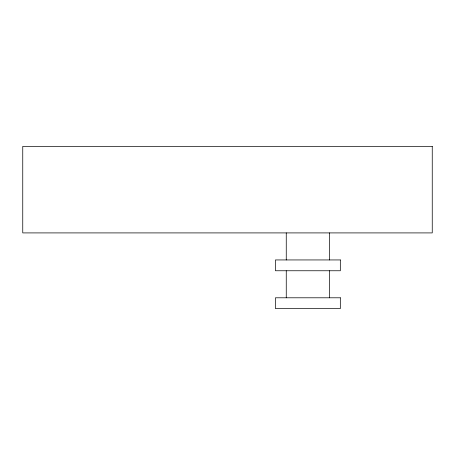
<?xml version="1.0" encoding="UTF-8"?>
<svg xmlns="http://www.w3.org/2000/svg" width="455" height="455" viewBox="0 0 455 455"><rect width="100%" height="100%" fill="white"/><g stroke="black" fill="none" stroke-linecap="round" stroke-linejoin="round"><path stroke-width="0.68" d="M329.511 232.909L329.511 259.942M329.511 270.759L329.511 297.792M286.258 232.909L286.258 259.942M286.258 270.759L286.258 297.792M432.25 146.391L22.75 146.391L22.75 232.909L432.25 232.909L432.25 146.391M340.329 259.942L275.44 259.942L275.44 270.759L340.329 270.759L340.329 259.942M340.329 297.792L275.44 297.792L275.44 308.609L340.329 308.609L340.329 297.792"/></g></svg>
